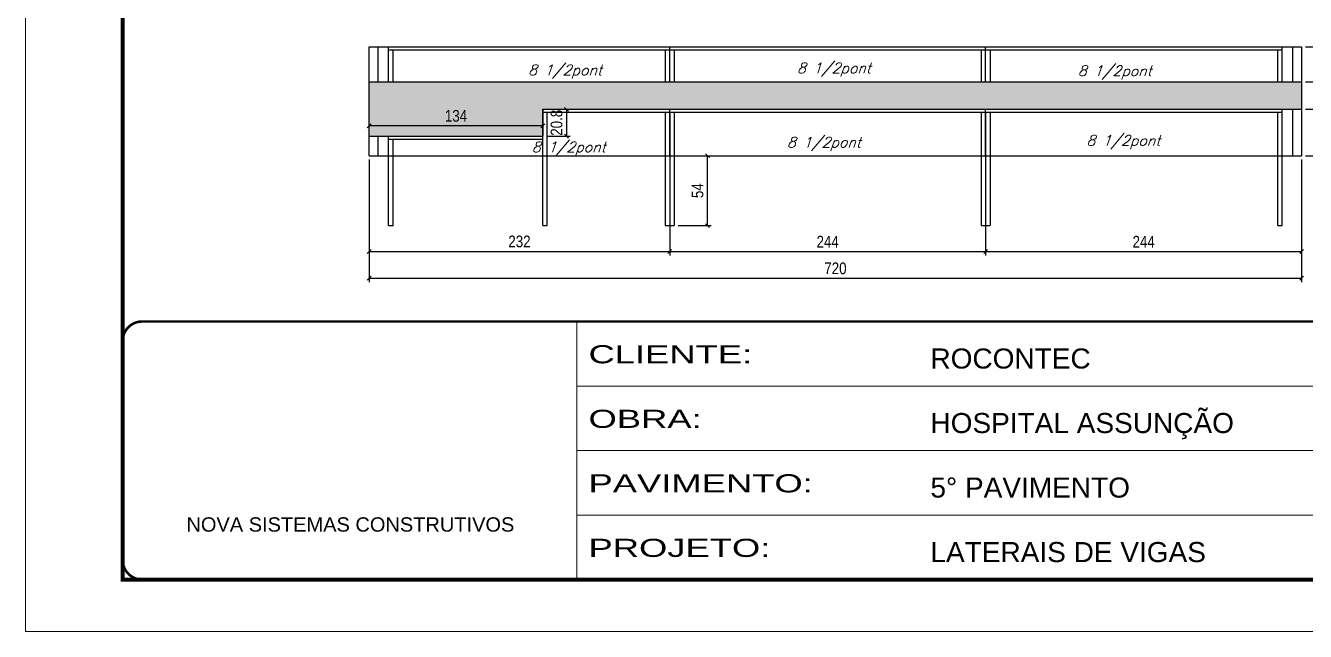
# Model space of a CAD drawing. Extents: x -20960 to -5926, y -2106 to 21915.
# Drawn here: x -12207 to -11219, y 18568 to 19036 of the extents above; entities that cross this region are included whole.
import ezdxf

# ---------------------------------------------------------------- set-up
doc = ezdxf.new("R2010")
doc.units = 0
doc.linetypes.add('CONTINUO', pattern=[0])
doc.linetypes.add('DASHED', pattern=[0.75, 0.5, -0.25])
for name, color, linetype in [('COTA', 241, 'Continuous'), ('Painéis', 200, 'Continuous'), ('SARR_2.2x7', 40, 'Continuous'), ('SARR_3.5x7', 81, 'Continuous'), ('texto', 7, 'Continuous')]:
    doc.layers.add(name, color=color, linetype=linetype)
doc.layers.add('Folhas', color=255, linetype='Continuous', lineweight=9)
doc.layers.add('SARRAFO DE PRESSAO', color=251, linetype='DASHED', lineweight=9)
doc.styles.add('ARIAL', font='arial.ttf')
doc.styles.add('COTA TECNICA-50', font='techl___.ttf', dxfattribs={"height": 9})
doc.styles.add('Romans', font='romans.shx')
doc.styles.add('Tecnologia', font='')
doc.styles.get('Tecnologia').set_extended_font_data('Forgotten Futurist')
doc.dimstyles.new('COTA PAINEL-50', dxfattribs={"dimtxt": 9, "dimasz": 3, "dimexe": 3, "dimexo": 3, "dimgap": 3, "dimtad": 1, "dimdec": 1, "dimzin": 12, "dimdsep": 46, "dimtxsty": 'COTA TECNICA-50', "dimblk1": 'OBLIQUE', "dimblk2": 'OBLIQUE', "dimsah": 1, "dimcen": 0.9, "dimclrd": 4, "dimclre": 4, "dimclrt": 240, "dimadec": 1, "dimazin": 3, "dimtfac": 1, "dimtdec": 1, "dimtmove": 0, "dimatfit": 3, "dimfxl": 1, "dimtolj": 1, "dimtzin": 12, "dimarcsym": 0})

# ---------------------------------------------------------------- blocks, each defined once
blk = doc.blocks.new('9999999999')
at = {"color": 30, "linetype": 'CONTINUO'}
for p, q in [((98564.56, 34230.21), (98564.56, 34429.45)), ((98564.56, 34379.64), (99583.98, 34379.64)), ((98564.56, 34329.83), (99487.98, 34329.83)), ((98564.56, 34280.02), (99487.98, 34280.02))]:
    blk.add_line(p, q, dxfattribs=at)
at = {"color": 30, "linetype": 'CONTINUO', "const_width": 2}
blk.add_lwpolyline([(99583.98, 34230.21), (99583.98, 34414.45, 0.414214), (99568.98, 34429.45), (98228.98, 34429.45, 0.414214), (98213.98, 34414.45), (98213.98, 34245.21, 0.414214), (98228.98, 34230.21), (99583.98, 34230.21)], format="xyb", dxfattribs=at)
at = {"layer": 'Folhas'}
blk.add_lwpolyline([(98138.98, 34190.21), (99623.98, 34190.21), (99623.98, 35240.21), (98138.98, 35240.21)], close=True, dxfattribs=at)
at = {"layer": 'Folhas', "color": 30, "const_width": 3}
blk.add_lwpolyline([(98213.98, 34230.21), (99583.98, 34230.21), (99583.98, 35200.21), (98213.98, 35200.21)], close=True, dxfattribs=at)
at = {"color": 7, "linetype": 'Continuous', "ltscale": 5, "style": 'ARIAL'}
for s, height, p in [('ROCONTEC', 15.483, (98837.68, 34393.13)), ('HOSPITAL ASSUNÇÃO', 15.4829, (98837.68, 34343.32)), ('5° PAVIMENTO', 15.4829, (98837.68, 34293.51)), ('NOVA SISTEMAS CONSTRUTIVOS', 11.0592, (98263.19, 34267.21)), ('LATERAIS DE VIGAS', 15.4829, (98837.68, 34243.7))]:
    blk.add_text(s, height=height, dxfattribs=at).set_placement(p)
at = {"layer": 'Folhas', "color": 7, "style": 'Tecnologia', "width": 1.5}
for s, p in [('CLIENTE:', (98573.65, 34397.17)), ('OBRA:', (98573.65, 34347.31)), ('PAVIMENTO:', (98573.65, 34297.5)), ('PROJETO:', (98573.65, 34247.69))]:
    blk.add_text(s, height=14, dxfattribs=at).set_placement(p)
blk = doc.blocks.new('_Oblique')
at = {"color": 0, "linetype": 'ByBlock', "lineweight": -2}
blk.add_line((-0.5, -0.5), (0.5, 0.5), dxfattribs=at)
blk = doc.blocks.new('*D280')
at = {"layer": 'COTA', "color": 4, "lineweight": -2, "transparency": 16777216}
for p, q in [((-11218.66, 18971.3), (-11183.76, 18971.3)), ((-11186.76, 18935.5), (-11186.76, 18971.3)), ((-11218.66, 18935.5), (-11183.76, 18935.5))]:
    blk.add_line(p, q, dxfattribs=at)
at = {"layer": 'Defpoints', "color": 0, "transparency": 16777216}
for p in [(-11221.66, 18971.3), (-11186.76, 18971.3), (-11221.66, 18935.5)]:
    blk.add_point(p, dxfattribs=at)
at = {"layer": 'COTA', "color": 4, "lineweight": -2, "transparency": 16777216, "xscale": 3, "yscale": 3, "zscale": 3}
for p, rotation in [((-11186.76, 18971.3), 90), ((-11186.76, 18935.5), 270)]:
    blk.add_blockref('_Oblique', p, dxfattribs=dict(at, rotation=rotation))
at = {"layer": 'COTA', "color": 240, "transparency": 16777216, "insert": (-11194.48, 18953.4), "char_height": 9, "attachment_point": 5, "rotation": 90, "style": 'COTA TECNICA-50'}
blk.add_mtext('\\A1;35.8', dxfattribs=at)
blk = doc.blocks.new('*D281')
at = {"layer": 'COTA', "color": 4, "lineweight": -2, "transparency": 16777216}
for p, q in [((-11218.66, 18992.5), (-11183.76, 18992.5)), ((-11186.76, 18971.3), (-11186.76, 18992.5)), ((-11218.66, 18971.3), (-11183.76, 18971.3))]:
    blk.add_line(p, q, dxfattribs=at)
at = {"layer": 'Defpoints', "color": 0, "transparency": 16777216}
for p in [(-11221.66, 18992.5), (-11186.76, 18992.5), (-11221.66, 18971.3)]:
    blk.add_point(p, dxfattribs=at)
at = {"layer": 'COTA', "color": 4, "lineweight": -2, "transparency": 16777216, "xscale": 3, "yscale": 3, "zscale": 3}
for p, rotation in [((-11186.76, 18992.5), 90), ((-11186.76, 18971.3), 270)]:
    blk.add_blockref('_Oblique', p, dxfattribs=dict(at, rotation=rotation))
at = {"layer": 'COTA', "color": 240, "transparency": 16777216, "insert": (-11194.31, 18981.9), "char_height": 9, "attachment_point": 5, "rotation": 90, "style": 'COTA TECNICA-50'}
blk.add_mtext('\\A1;21.2', dxfattribs=at)
blk = doc.blocks.new('*D282')
at = {"layer": 'COTA', "color": 4, "lineweight": -2, "transparency": 16777216}
for p, q in [((-11218.66, 19019.5), (-11183.76, 19019.5)), ((-11186.76, 18992.5), (-11186.76, 19019.5)), ((-11218.66, 18992.5), (-11183.76, 18992.5))]:
    blk.add_line(p, q, dxfattribs=at)
at = {"layer": 'Defpoints', "color": 0, "transparency": 16777216}
for p in [(-11221.66, 19019.5), (-11186.76, 19019.5), (-11221.66, 18992.5)]:
    blk.add_point(p, dxfattribs=at)
at = {"layer": 'COTA', "color": 4, "lineweight": -2, "transparency": 16777216, "xscale": 3, "yscale": 3, "zscale": 3}
for p, rotation in [((-11186.76, 19019.5), 90), ((-11186.76, 18992.5), 270)]:
    blk.add_blockref('_Oblique', p, dxfattribs=dict(at, rotation=rotation))
at = {"layer": 'COTA', "color": 240, "transparency": 16777216, "insert": (-11194.33, 19006), "char_height": 9, "attachment_point": 5, "rotation": 90, "style": 'COTA TECNICA-50'}
blk.add_mtext('\\A1;27', dxfattribs=at)
blk = doc.blocks.new('*D283')
at = {"layer": 'COTA', "color": 4, "lineweight": -2, "transparency": 16777216}
for p, q in [((-11941.66, 18932.5), (-11941.66, 18858.53)), ((-11709.66, 18932.5), (-11709.66, 18858.53)), ((-11941.66, 18861.53), (-11709.66, 18861.53))]:
    blk.add_line(p, q, dxfattribs=at)
at = {"layer": 'Defpoints', "color": 0, "transparency": 16777216}
for p in [(-11941.66, 18935.5), (-11709.66, 18935.5), (-11709.66, 18861.53)]:
    blk.add_point(p, dxfattribs=at)
at = {"layer": 'COTA', "color": 4, "lineweight": -2, "transparency": 16777216, "xscale": 3, "yscale": 3, "zscale": 3, "rotation": 180}
blk.add_blockref('_Oblique', (-11941.66, 18861.53), dxfattribs=at)
at = {"layer": 'COTA', "color": 4, "lineweight": -2, "transparency": 16777216, "xscale": 3, "yscale": 3, "zscale": 3}
blk.add_blockref('_Oblique', (-11709.66, 18861.53), dxfattribs=at)
at = {"layer": 'COTA', "color": 240, "transparency": 16777216, "insert": (-11825.66, 18869.23), "char_height": 9, "attachment_point": 5, "style": 'COTA TECNICA-50'}
blk.add_mtext('\\A1;232', dxfattribs=at)
blk = doc.blocks.new('*D284')
at = {"layer": 'COTA', "color": 4, "lineweight": -2, "transparency": 16777216}
for p, q in [((-11709.66, 18932.5), (-11709.66, 18858.53)), ((-11465.66, 18932.5), (-11465.66, 18858.53)), ((-11709.66, 18861.53), (-11465.66, 18861.53))]:
    blk.add_line(p, q, dxfattribs=at)
at = {"layer": 'Defpoints', "color": 0, "transparency": 16777216}
for p in [(-11709.66, 18935.5), (-11465.66, 18935.5), (-11465.66, 18861.53)]:
    blk.add_point(p, dxfattribs=at)
at = {"layer": 'COTA', "color": 4, "lineweight": -2, "transparency": 16777216, "xscale": 3, "yscale": 3, "zscale": 3, "rotation": 180}
blk.add_blockref('_Oblique', (-11709.66, 18861.53), dxfattribs=at)
at = {"layer": 'COTA', "color": 4, "lineweight": -2, "transparency": 16777216, "xscale": 3, "yscale": 3, "zscale": 3}
blk.add_blockref('_Oblique', (-11465.66, 18861.53), dxfattribs=at)
at = {"layer": 'COTA', "color": 240, "transparency": 16777216, "insert": (-11587.66, 18869.09), "char_height": 9, "attachment_point": 5, "style": 'COTA TECNICA-50'}
blk.add_mtext('\\A1;244', dxfattribs=at)
blk = doc.blocks.new('*D285')
at = {"layer": 'COTA', "color": 4, "lineweight": -2, "transparency": 16777216}
for p, q in [((-11465.66, 18932.5), (-11465.66, 18858.53)), ((-11221.66, 18932.5), (-11221.66, 18858.53)), ((-11465.66, 18861.53), (-11221.66, 18861.53))]:
    blk.add_line(p, q, dxfattribs=at)
at = {"layer": 'Defpoints', "color": 0, "transparency": 16777216}
for p in [(-11465.66, 18935.5), (-11221.66, 18935.5), (-11221.66, 18861.53)]:
    blk.add_point(p, dxfattribs=at)
at = {"layer": 'COTA', "color": 4, "lineweight": -2, "transparency": 16777216, "xscale": 3, "yscale": 3, "zscale": 3, "rotation": 180}
blk.add_blockref('_Oblique', (-11465.66, 18861.53), dxfattribs=at)
at = {"layer": 'COTA', "color": 4, "lineweight": -2, "transparency": 16777216, "xscale": 3, "yscale": 3, "zscale": 3}
blk.add_blockref('_Oblique', (-11221.66, 18861.53), dxfattribs=at)
at = {"layer": 'COTA', "color": 240, "transparency": 16777216, "insert": (-11343.66, 18869.09), "char_height": 9, "attachment_point": 5, "style": 'COTA TECNICA-50'}
blk.add_mtext('\\A1;244', dxfattribs=at)
blk = doc.blocks.new('*D286')
at = {"layer": 'COTA', "color": 4, "lineweight": -2, "transparency": 16777216}
for p, q in [((-11941.66, 18953.5), (-11941.66, 18961.49)), ((-11807.66, 18958.49), (-11941.66, 18958.49)), ((-11807.66, 18953.5), (-11807.66, 18961.49))]:
    blk.add_line(p, q, dxfattribs=at)
at = {"layer": 'Defpoints', "color": 0, "transparency": 16777216}
for p in [(-11941.66, 18958.49), (-11941.66, 18950.5), (-11807.66, 18950.5)]:
    blk.add_point(p, dxfattribs=at)
at = {"layer": 'COTA', "color": 4, "lineweight": -2, "transparency": 16777216, "xscale": 3, "yscale": 3, "zscale": 3, "rotation": 180}
blk.add_blockref('_Oblique', (-11941.66, 18958.49), dxfattribs=at)
at = {"layer": 'COTA', "color": 4, "lineweight": -2, "transparency": 16777216, "xscale": 3, "yscale": 3, "zscale": 3}
blk.add_blockref('_Oblique', (-11807.66, 18958.49), dxfattribs=at)
at = {"layer": 'COTA', "color": 240, "transparency": 16777216, "insert": (-11874.66, 18966.19), "char_height": 9, "attachment_point": 5, "style": 'COTA TECNICA-50'}
blk.add_mtext('\\A1;134', dxfattribs=at)
blk = doc.blocks.new('*D287')
at = {"layer": 'COTA', "color": 4, "lineweight": -2, "transparency": 16777216}
for p, q in [((-11804.66, 18971.3), (-11786.39, 18971.3)), ((-11789.39, 18971.3), (-11789.39, 18950.5)), ((-11804.66, 18950.5), (-11786.39, 18950.5))]:
    blk.add_line(p, q, dxfattribs=at)
at = {"layer": 'Defpoints', "color": 0, "transparency": 16777216}
for p in [(-11807.66, 18971.3), (-11807.66, 18950.5), (-11789.39, 18950.5)]:
    blk.add_point(p, dxfattribs=at)
at = {"layer": 'COTA', "color": 4, "lineweight": -2, "transparency": 16777216, "xscale": 3, "yscale": 3, "zscale": 3}
for p, rotation in [((-11789.39, 18971.3), 90), ((-11789.39, 18950.5), 270)]:
    blk.add_blockref('_Oblique', p, dxfattribs=dict(at, rotation=rotation))
at = {"layer": 'COTA', "color": 240, "transparency": 16777216, "insert": (-11797, 18960.9), "char_height": 9, "attachment_point": 5, "rotation": 90, "style": 'COTA TECNICA-50'}
blk.add_mtext('\\A1;20.8', dxfattribs=at)
blk = doc.blocks.new('*D291')
at = {"layer": 'COTA', "color": 4, "lineweight": -2, "transparency": 16777216}
for p, q in [((-11703.14, 18935.5), (-11677.51, 18935.5)), ((-11680.51, 18881.5), (-11680.51, 18935.5)), ((-11703.14, 18881.5), (-11677.51, 18881.5))]:
    blk.add_line(p, q, dxfattribs=at)
at = {"layer": 'Defpoints', "color": 0, "transparency": 16777216}
for p in [(-11706.14, 18935.5), (-11680.51, 18935.5), (-11706.14, 18881.5)]:
    blk.add_point(p, dxfattribs=at)
at = {"layer": 'COTA', "color": 4, "lineweight": -2, "transparency": 16777216, "xscale": 3, "yscale": 3, "zscale": 3}
for p, rotation in [((-11680.51, 18935.5), 90), ((-11680.51, 18881.5), 270)]:
    blk.add_blockref('_Oblique', p, dxfattribs=dict(at, rotation=rotation))
at = {"layer": 'COTA', "color": 240, "transparency": 16777216, "insert": (-11688.11, 18908.5), "char_height": 9, "attachment_point": 5, "rotation": 90, "style": 'COTA TECNICA-50'}
blk.add_mtext('\\A1;54', dxfattribs=at)
blk = doc.blocks.new('*D293')
at = {"layer": 'COTA', "color": 4, "lineweight": -2, "transparency": 16777216}
for p, q in [((-11941.66, 18932.5), (-11941.66, 18837.89)), ((-11221.66, 18932.5), (-11221.66, 18837.89)), ((-11941.66, 18840.89), (-11221.66, 18840.89))]:
    blk.add_line(p, q, dxfattribs=at)
at = {"layer": 'Defpoints', "color": 0, "transparency": 16777216}
for p in [(-11941.66, 18935.5), (-11221.66, 18935.5), (-11221.66, 18840.89)]:
    blk.add_point(p, dxfattribs=at)
at = {"layer": 'COTA', "color": 4, "lineweight": -2, "transparency": 16777216, "xscale": 3, "yscale": 3, "zscale": 3, "rotation": 180}
blk.add_blockref('_Oblique', (-11941.66, 18840.89), dxfattribs=at)
at = {"layer": 'COTA', "color": 4, "lineweight": -2, "transparency": 16777216, "xscale": 3, "yscale": 3, "zscale": 3}
blk.add_blockref('_Oblique', (-11221.66, 18840.89), dxfattribs=at)
at = {"layer": 'COTA', "color": 240, "transparency": 16777216, "insert": (-11581.66, 18848.48), "char_height": 9, "attachment_point": 5, "style": 'COTA TECNICA-50'}
blk.add_mtext('\\A1;720', dxfattribs=at)

msp = doc.modelspace()

# ---------------------------------------------------------------- hatches: boundary and pattern name
at = {"layer": 'COTA', "linetype": 'ByBlock'}
h = msp.add_hatch(dxfattribs=at)
h.set_pattern_fill('AR-CONC', color=256, scale=0.03)
h.set_pattern_definition([(50, (-7689.2095, 197.7887), (5.4655401, -0.4781726), [0.5715, -6.2865]), (355, (-7689.2095, 197.7887), (-1.0573026, 5.7317054), [0.4572, -5.0292175]), (100.451445, (-7688.754, 197.749), (4.4082374, 5.2535326), [0.4857003, -5.3427073]), (46.1842, (-7689.2095, 199.313), (8.1323712, -1.2612698), [0.85725, -9.42975]), (96.635558, (-7688.532, 199.2076), (7.122124, 7.4227837), [0.7285507, -8.0140682]), (351.18415, (-7689.2095, 199.313), (7.122124, 7.4227837), [0.685799, -7.543792]), (21, (-7688.4475, 198.9317), (4.5484317, -3.0679559), [0.5715, -6.2865]), (326, (-7688.4475, 198.9317), (1.8540609, 5.525639), [0.4572, -5.0292]), (71.451445, (-7688.0685, 198.676), (6.4024926, 2.457683), [0.4857003, -5.3426981]), (37.5, (-7689.2095, 197.7887), (0.0926581, 2.53665117), [0, -4.96824, 0, -5.1054, 0, -5.04825]), (7.5, (-7689.2095, 197.7887), (2.00458988, 3.00541724), [0, -2.91084, 0, -4.85394, 0, -1.92405]), (327.5, (-7690.9088, 197.7887), (4.06771786, -0.17186232), [0, -1.905, 0, -5.9436, 0, -7.8867]), (317.5, (-7691.6708, 197.7887), (4.44387544, 0.7627947), [0, -2.4765, 0, -3.94716, 0, -5.6007])])
h.paths.add_polyline_path([(-11807.66, 18950.5), (-11807.66, 18971.3), (-11221.66, 18971.3), (-11221.66, 18992.5), (-11941.66, 18992.5), (-11941.66, 18977.5), (-11941.66, 18950.5)])

# ---------------------------------------------------------------- linework, layer by layer
for p, q in [((-11941.66, 18950.5), (-11941.66, 18992.5)), ((-11221.66, 18992.5), (-11221.66, 18971.3))]:
    msp.add_line(p, q, dxfattribs=at)
at = {"layer": 'Painéis'}
for p, q in [((-11941.66, 19019.5), (-11221.66, 19019.5)), ((-11941.66, 18992.5), (-11941.66, 19019.5)), ((-11709.66, 18992.5), (-11709.66, 19019.5)), ((-11465.66, 18992.5), (-11465.66, 19019.5)), ((-11221.66, 19019.5), (-11221.66, 18992.5)), ((-11941.66, 18992.5), (-11221.66, 18992.5)), ((-11807.66, 18971.3), (-11221.66, 18971.3)), ((-11807.66, 18971.3), (-11807.66, 18950.5)), ((-11709.66, 18935.5), (-11709.66, 18971.3)), ((-11465.66, 18935.5), (-11465.66, 18971.3)), ((-11221.66, 18971.3), (-11221.66, 18935.5)), ((-11941.66, 18950.5), (-11807.66, 18950.5)), ((-11941.66, 18935.5), (-11941.66, 18950.5)), ((-11941.66, 18935.5), (-11811.66, 18935.5)), ((-11811.66, 18935.5), (-11221.66, 18935.5))]:
    msp.add_line(p, q, dxfattribs=at)
at = {"layer": 'SARR_2.2x7', "linetype": 'Continuous'}
for p, q in [((-11934.66, 18992.5), (-11934.66, 19019.5)), ((-11926.66, 19017.3), (-11709.66, 19017.3)), ((-11709.66, 19017.3), (-11465.66, 19017.3)), ((-11465.66, 19017.3), (-11236.66, 19017.3)), ((-11228.66, 19019.5), (-11228.66, 18992.5)), ((-11807.66, 18969.1), (-11709.66, 18969.1)), ((-11709.66, 18969.1), (-11465.66, 18969.1)), ((-11465.66, 18969.1), (-11236.66, 18969.1)), ((-11228.66, 18971.3), (-11228.66, 18935.5)), ((-11934.66, 18935.5), (-11934.66, 18950.5)), ((-11926.66, 18948.3), (-11807.66, 18948.3))]:
    msp.add_line(p, q, dxfattribs=at)
at = {"layer": 'SARR_3.5x7'}
for p, q in [((-11926.66, 18992.5), (-11926.66, 19019.5)), ((-11923.16, 18992.5), (-11923.16, 19017.3)), ((-11713.19, 19017.3), (-11713.19, 18992.5)), ((-11706.14, 19017.3), (-11706.14, 18992.5)), ((-11469.19, 19017.3), (-11469.19, 18992.5)), ((-11462.14, 19017.3), (-11462.14, 18992.5)), ((-11240.16, 18992.5), (-11240.16, 19017.3)), ((-11236.66, 18992.5), (-11236.66, 19019.5)), ((-11807.66, 18881.5), (-11807.66, 18971.3)), ((-11804.16, 18881.5), (-11804.16, 18969.1)), ((-11713.19, 18969.1), (-11713.19, 18881.5)), ((-11709.66, 18969.1), (-11709.66, 18881.5)), ((-11706.14, 18969.1), (-11706.14, 18881.5)), ((-11469.19, 18969.1), (-11469.19, 18881.5)), ((-11465.66, 18969.1), (-11465.66, 18881.5)), ((-11462.14, 18969.1), (-11462.14, 18881.5)), ((-11240.16, 18881.5), (-11240.16, 18969.1)), ((-11236.66, 18881.5), (-11236.66, 18971.3)), ((-11926.66, 18881.5), (-11926.66, 18950.5)), ((-11923.16, 18881.5), (-11923.16, 18948.3)), ((-11926.66, 18881.5), (-11923.16, 18881.5)), ((-11807.66, 18881.5), (-11804.16, 18881.5)), ((-11713.19, 18881.5), (-11706.14, 18881.5)), ((-11469.19, 18881.5), (-11462.14, 18881.5)), ((-11240.16, 18881.5), (-11236.66, 18881.5))]:
    msp.add_line(p, q, dxfattribs=at)

# ---------------------------------------------------------------- block references
at = {"layer": 'SARRAFO DE PRESSAO', "color": 6, "linetype": 'ByBlock'}
msp.add_blockref('9999999999', (-110345.98, -15621.96), dxfattribs=at)

# ---------------------------------------------------------------- texts
at = {"layer": 'texto', "color": 2, "char_height": 8, "attachment_point": 5, "style": 'Romans'}
for insert in [(-11790.46, 19000.29), (-11582.8, 19001.85), (-11365.96, 18999.74), (-11787.59, 18940.89), (-11590.53, 18944.55), (-11359.3, 18945.93)]:
    msp.add_mtext('{\\Q19;\\C256;8 1/2pont}', dxfattribs=dict(at, insert=insert))

# ---------------------------------------------------------------- dimensions: what is measured, and where the dimension line sits
at = {"layer": 'COTA'}
for base, p1, p2, picture, middle in [((-11186.76, 19019.5), (-11221.66, 18992.5), (-11221.66, 19019.5), '*D282', (-11194.33, 19006)), ((-11186.76, 18971.3), (-11221.66, 18935.5), (-11221.66, 18971.3), '*D280', (-11194.48, 18953.4)), ((-11680.51, 18935.5), (-11706.14, 18881.5), (-11706.14, 18935.5), '*D291', (-11688.11, 18908.5))]:
    dim = msp.add_linear_dim(base=base, p1=p1, p2=p2, angle=90, dimstyle='COTA PAINEL-50', dxfattribs=at)
    dim.commit()
    dim.dimension.update_dxf_attribs({"geometry": picture, "text_midpoint": middle})
for base, p1, p2, picture, middle in [((-11186.76, 18992.5), (-11221.66, 18971.3), (-11221.66, 18992.5), '*D281', (-11186.76, 18981.9)), ((-11789.39, 18950.5), (-11807.66, 18971.3), (-11807.66, 18950.5), '*D287', (-11789.39, 18960.9))]:
    dim = msp.add_linear_dim(base=base, p1=p1, p2=p2, angle=90, dimstyle='COTA PAINEL-50', dxfattribs=at)
    dim.commit()
    dim.dimension.update_dxf_attribs({"geometry": picture, "text_midpoint": middle, "dimtype": 160})
for base, p1, p2, picture, middle in [((-11941.66, 18958.49), (-11807.66, 18950.5), (-11941.66, 18950.5), '*D286', (-11874.66, 18966.19)), ((-11709.66, 18861.53), (-11941.66, 18935.5), (-11709.66, 18935.5), '*D283', (-11825.66, 18869.23)), ((-11221.66, 18840.89), (-11941.66, 18935.5), (-11221.66, 18935.5), '*D293', (-11581.66, 18848.48))]:
    dim = msp.add_linear_dim(base=base, p1=p1, p2=p2, dimstyle='COTA PAINEL-50', dxfattribs=at)
    dim.commit()
    dim.dimension.update_dxf_attribs({"geometry": picture, "text_midpoint": middle})
for base, p1, p2, picture, middle in [((-11465.66, 18861.53), (-11709.66, 18935.5), (-11465.66, 18935.5), '*D284', (-11587.66, 18869.09)), ((-11221.66, 18861.53), (-11465.66, 18935.5), (-11221.66, 18935.5), '*D285', (-11343.66, 18869.09))]:
    dim = msp.add_linear_dim(base=base, p1=p1, p2=p2, dimstyle='COTA PAINEL-50', override={"dimtmove": 1}, dxfattribs=at)
    dim.commit()
    dim.dimension.update_dxf_attribs({"geometry": picture, "text_midpoint": middle})

doc.saveas('drawing.dxf')
